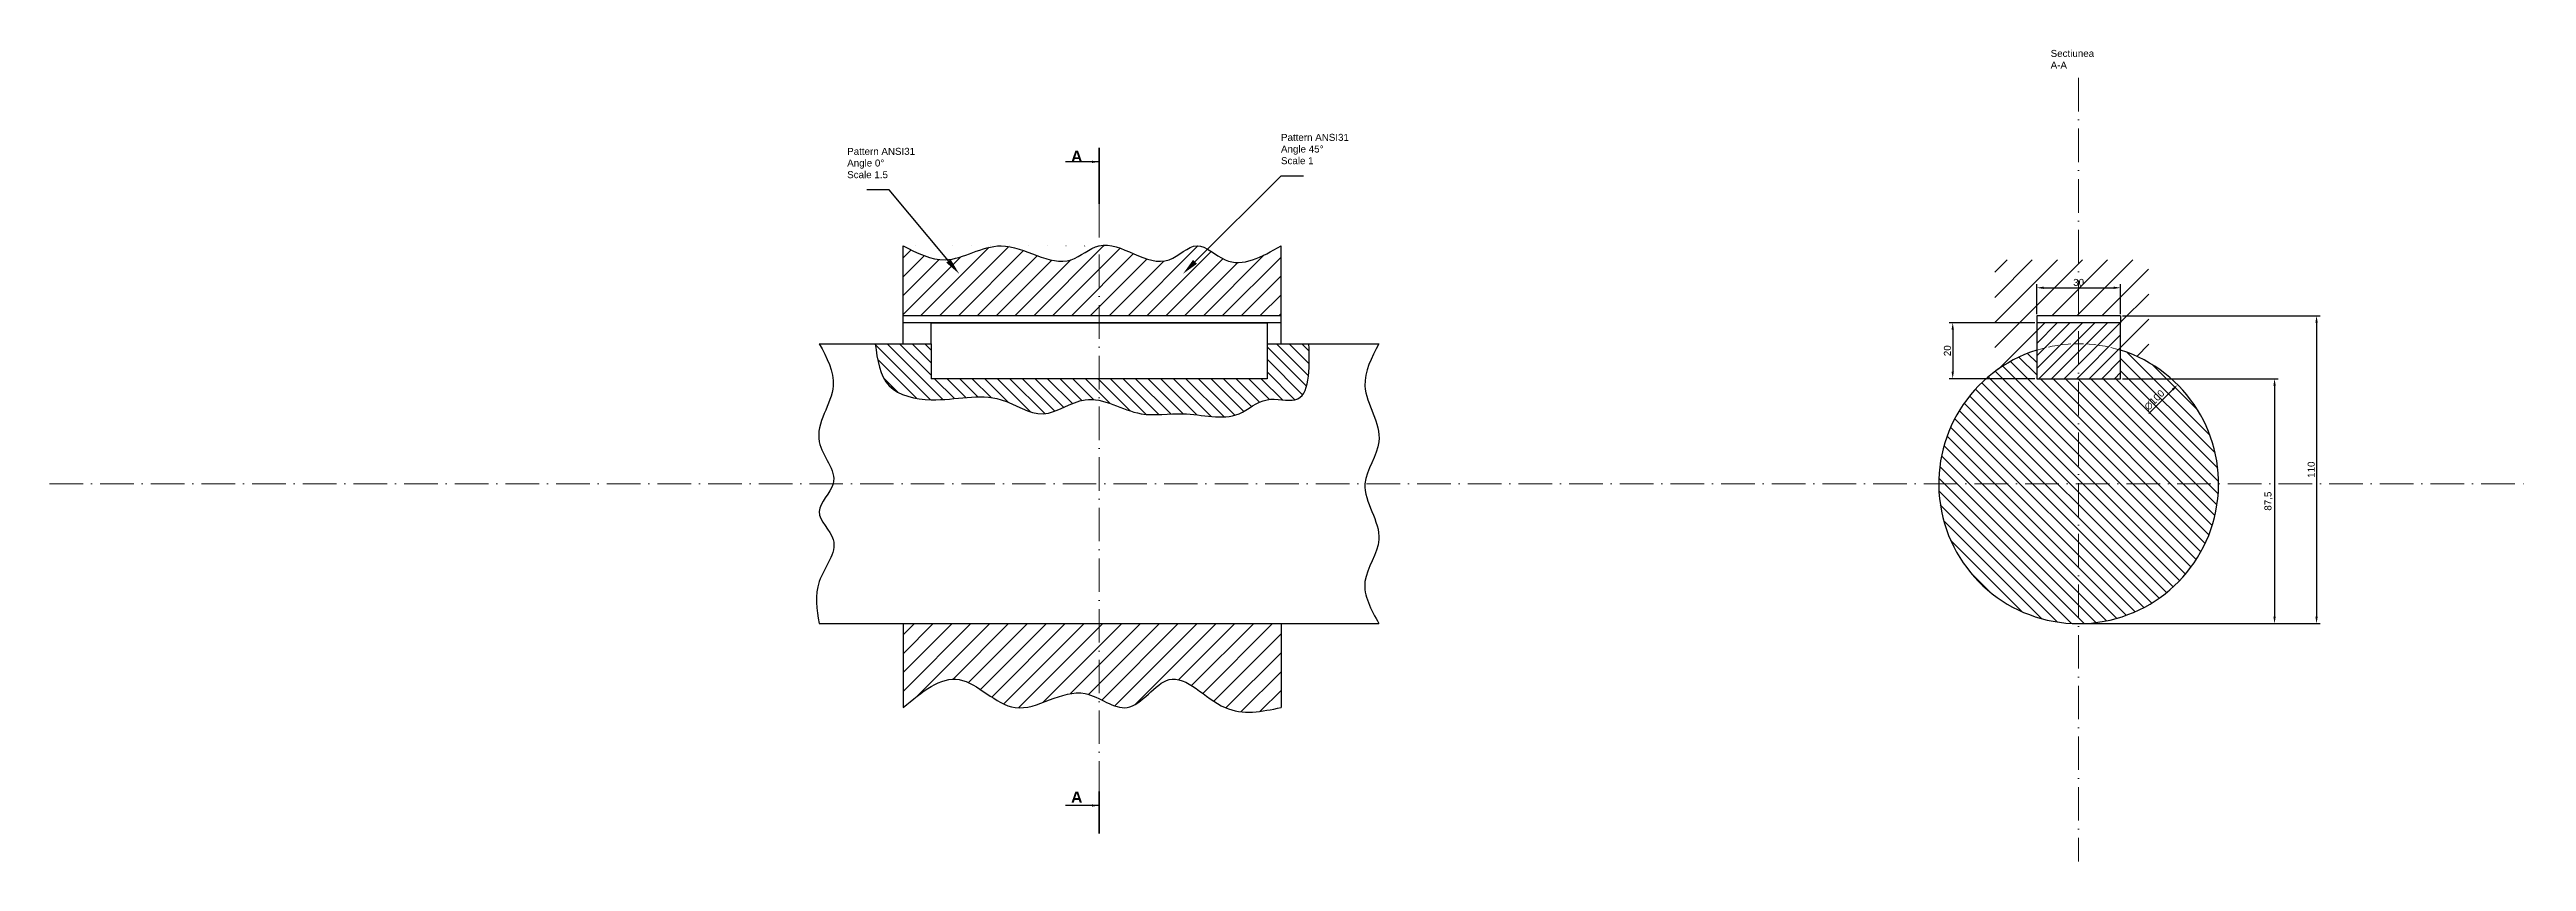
# Model space of a CAD drawing. Header units: millimetres. Extents: x 1525 to 2410, y 2665 to 2955.
import ezdxf
from ezdxf import colors
from ezdxf.entities.mleader import LeaderData, LeaderLine
from ezdxf.math import Vec2, Vec3

# ---------------------------------------------------------------- set-up
doc = ezdxf.new("R2010")
doc.units = ezdxf.units.MM
doc.linetypes.add('ACAD_ISO02W100', pattern=[15, 12, -3])
doc.linetypes.add('ACAD_ISO10W100', pattern=[18, 12, -3, 0, -3])
for name, color, linetype, lineweight in [('AXE', 94, 'ACAD_ISO10W100', 15), ('COTARE', 184, 'Continuous', 15), ('DESENARE', 7, 'Continuous', 30), ('HASURARE', 133, 'Continuous', 15), ('LINIE LINIE', 6, 'ACAD_ISO02W100', 15)]:
    doc.layers.add(name, color=color, linetype=linetype, lineweight=lineweight)
doc.styles.get("Standard").update_dxf_attribs({"font": 'arial.ttf'})
doc.dimstyles.new('ISO-25', dxfattribs={"dimtxt": 2.5, "dimasz": 2.5, "dimexe": 1.25, "dimexo": 0.625, "dimtad": 1, "dimtxsty": 'Standard', "dimcen": 2.5, "dimadec": 0, "dimazin": 0, "dimtfac": 1, "dimtmove": 0, "dimatfit": 3, "dimfxl": 1, "dimarcsym": 0})
pattern_1 = [(135, (0, 0), (-2.245064030267288, -2.245064030267288), [])]
pattern_2 = [(45, (0, 0), (-3.367596045400933, 3.367596045400933), [])]

# ---------------------------------------------------------------- blocks, each defined once
blk = doc.blocks.new('*D1')
at = {"layer": 'COTARE', "color": 0, "lineweight": -2, "transparency": 16777216}
for p, q in [((2235, 2860.625), (2235, 2871.25)), ((2237.5, 2870), (2262.5, 2870)), ((2265, 2860.625), (2265, 2871.25))]:
    blk.add_line(p, q, dxfattribs=at)
at = {"layer": 'COTARE', "color": 0, "transparency": 16777216}
for points in [[(2237.5, 2870.416666666667), (2237.5, 2869.583333333333), (2235, 2870)], [(2262.5, 2870.416666666667), (2262.5, 2869.583333333333), (2265, 2870)]]:
    blk.add_solid(points, dxfattribs=at)
at = {"layer": 'Defpoints', "color": 0, "transparency": 16777216}
for p in [(2265, 2870), (2235, 2860), (2265, 2860)]:
    blk.add_point(p, dxfattribs=at)
at = {"layer": 'COTARE', "color": 0, "transparency": 16777216, "insert": (2250, 2871.902285129604), "char_height": 2.5, "attachment_point": 5}
blk.add_mtext('30', dxfattribs=at)
blk = doc.blocks.new('*D2')
at = {"layer": 'COTARE', "color": 0, "lineweight": -2, "transparency": 16777216}
for p, q in [((2265.625000000001, 2860.000000000001), (2336.250000000002, 2860.000000000001)), ((2335.000000000002, 2857.500000000001), (2335.000000000002, 2752.500000000001)), ((2250.625000000001, 2750.000000000001), (2336.250000000002, 2750.000000000001))]:
    blk.add_line(p, q, dxfattribs=at)
at = {"layer": 'COTARE', "color": 0, "transparency": 16777216}
for points in [[(2334.583333333335, 2857.500000000001), (2335.416666666668, 2857.500000000001), (2335.000000000002, 2860.000000000001)], [(2334.583333333335, 2752.500000000001), (2335.416666666668, 2752.500000000001), (2335.000000000002, 2750.000000000001)]]:
    blk.add_solid(points, dxfattribs=at)
at = {"layer": 'Defpoints', "color": 0, "transparency": 16777216}
for p in [(2265.000000000001, 2860.000000000001), (2250.000000000001, 2750.000000000001), (2335.000000000002, 2750.000000000001)]:
    blk.add_point(p, dxfattribs=at)
at = {"layer": 'COTARE', "color": 0, "transparency": 16777216, "insert": (2333.098567530697, 2805), "char_height": 2.5, "attachment_point": 5, "rotation": 90}
blk.add_mtext('110', dxfattribs=at)
blk = doc.blocks.new('*D3')
at = {"layer": 'COTARE', "color": 0, "lineweight": -2, "transparency": 16777216}
for p, q in [((2265.625000000001, 2837.500000000001), (2321.250000000002, 2837.500000000001)), ((2320.000000000002, 2835.000000000001), (2320.000000000002, 2752.500000000001)), ((2250.625000000001, 2750.000000000001), (2321.250000000002, 2750.000000000001))]:
    blk.add_line(p, q, dxfattribs=at)
at = {"layer": 'COTARE', "color": 0, "transparency": 16777216}
for points in [[(2319.583333333335, 2835.000000000001), (2320.416666666668, 2835.000000000001), (2320.000000000002, 2837.500000000001)], [(2319.583333333335, 2752.500000000001), (2320.416666666668, 2752.500000000001), (2320.000000000002, 2750.000000000001)]]:
    blk.add_solid(points, dxfattribs=at)
at = {"layer": 'Defpoints', "color": 0, "transparency": 16777216}
for p in [(2265.000000000001, 2837.500000000001), (2250.000000000001, 2750.000000000001), (2320.000000000002, 2750.000000000001)]:
    blk.add_point(p, dxfattribs=at)
at = {"layer": 'COTARE', "color": 0, "transparency": 16777216, "insert": (2317.872612551162, 2793.75), "char_height": 2.5, "attachment_point": 5, "rotation": 90}
blk.add_mtext('87,5', dxfattribs=at)
blk = doc.blocks.new('*D4')
at = {"layer": 'COTARE', "color": 0, "lineweight": -2, "transparency": 16777216}
for p, q in [((2234.375000000001, 2857.500000000001), (2203.750000000002, 2857.500000000001)), ((2205.000000000002, 2855.000000000001), (2205.000000000002, 2840.000000000001)), ((2234.375000000001, 2837.500000000001), (2203.750000000002, 2837.500000000001))]:
    blk.add_line(p, q, dxfattribs=at)
at = {"layer": 'COTARE', "color": 0, "transparency": 16777216}
for points in [[(2204.583333333335, 2855.000000000001), (2205.416666666668, 2855.000000000001), (2205.000000000002, 2857.500000000001)], [(2204.583333333335, 2840.000000000001), (2205.416666666668, 2840.000000000001), (2205.000000000002, 2837.500000000001)]]:
    blk.add_solid(points, dxfattribs=at)
at = {"layer": 'Defpoints', "color": 0, "transparency": 16777216}
for p in [(2235.000000000001, 2857.500000000001), (2205.000000000002, 2837.500000000001), (2235.000000000001, 2837.500000000001)]:
    blk.add_point(p, dxfattribs=at)
at = {"layer": 'COTARE', "color": 0, "transparency": 16777216, "insert": (2203.098567530697, 2847.5), "char_height": 2.5, "attachment_point": 5, "rotation": 90}
blk.add_mtext('20', dxfattribs=at)
blk = doc.blocks.new('*D5')
at = {"layer": 'COTARE', "color": 0, "lineweight": -2, "transparency": 16777216}
blk.add_line((2275.112902157215, 2825.112902157215), (2283.587572106361, 2833.587572106361), dxfattribs=at)
at = {"layer": 'COTARE', "color": 0, "transparency": 16777216}
blk.add_solid([(2283.292944280866, 2833.882199931855), (2283.882199931855, 2833.292944280867), (2285.355339059327, 2835.355339059328)], dxfattribs=at)
at = {"layer": 'Defpoints', "color": 0, "transparency": 16777216}
for p in [(2285.355339059327, 2835.355339059328), (2214.644660940673, 2764.644660940672)]:
    blk.add_point(p, dxfattribs=at)
at = {"layer": 'COTARE', "color": 0, "transparency": 16777216, "insert": (2277.072398268109, 2829.8603090425), "char_height": 2.5, "attachment_point": 5, "rotation": 45.00000000000015}
blk.add_mtext('∅100', dxfattribs=at)

msp = doc.modelspace()

# ---------------------------------------------------------------- hatches: boundary and pattern name
at = {"layer": 'HASURARE'}
h = msp.add_hatch(dxfattribs=at)
h.set_pattern_fill('ANSI31', color=256, scale=1.5)
h.set_pattern_definition(pattern_2)
edge = h.paths.add_edge_path()
edge.add_spline(control_points=[(1900, 2885), (1896.561551208237, 2884.176889852017), (1886.14507535515, 2874.151760003042), (1866.331338241534, 2891.023284744338), (1846.480803647097, 2876.487819907861), (1834.988377538708, 2882.423549913809), (1830, 2885)], knot_values=[0, 0, 0, 6.252776074688882e-13, 11.18033988749957, 36.67543745546349, 57.2909655835518, 73.1023538843937, 73.1023538843937, 73.1023538843937, 73.1023538843937], degree=3, periodic=0)
edge.add_line((1830, 2885), (1830, 2860))
edge.add_line((1830, 2860), (1900, 2860))
edge.add_line((1900, 2860), (1900, 2885))
edge = h.paths.add_edge_path()
edge.add_spline(control_points=[(1965, 2885), (1958.169510429553, 2881.078880988947), (1947.634667784999, 2875.031236622322), (1934.975649013808, 2888.60270527886), (1921.087771818254, 2872.87340932032), (1907.84086962566, 2886.876979925759), (1900, 2885)], knot_values=[73.10235388439307, 73.10235388439307, 73.10235388439307, 73.10235388439307, 93.71788201248138, 104.8982218999803, 116.0785617874793, 141.5736593554426, 141.5736593554426, 141.5736593554426, 141.5736593554432], degree=3, periodic=0)
edge.add_line((1900, 2885), (1900, 2860))
edge.add_line((1900, 2860), (1965, 2860))
edge.add_line((1965, 2860), (1965, 2885))
h = msp.add_hatch(dxfattribs=at)
h.set_pattern_fill('ANSI31', color=256, scale=2)
h.set_pattern_definition([(45, (0, 0), (-4.490128060534577, 4.490128060534577), [])])
h.paths.add_polyline_path([(2250, 2880), (2220, 2880), (2220, 2840, -0.08490526033896191), (2235, 2847.696960070847), (2235, 2857.5), (2235, 2860), (2250, 2860)])
h.paths.add_polyline_path([(2275, 2880), (2250, 2880), (2250, 2860), (2265, 2860), (2265, 2857.5), (2265, 2847.696960070847, -0.055219126618062), (2275.075578822742, 2843.257546702332)])
h.paths.add_polyline_path([(2247.442871759891, 2869.304229195089), (2252.577592087312, 2869.304229195089), (2252.577592087312, 2874.456002728513), (2247.442871759891, 2874.456002728513)], flags=9)
h = msp.add_hatch(dxfattribs=at)
h.set_pattern_fill('ANSI31', color=256, angle=90)
h.set_pattern_definition(pattern_1)
edge = h.paths.add_edge_path()
edge.add_line((1900, 2837.085103863978), (1899.585103863978, 2837.5))
edge.add_line((1899.585103863978, 2837.5), (1840, 2837.5))
edge.add_line((1840, 2837.5), (1840, 2850))
edge.add_line((1840, 2850), (1820, 2850))
edge.add_spline(control_points=[(1820, 2850), (1820.626849498549, 2845.540781598183), (1821.253698997098, 2841.081563196365), (1823.093840204499, 2837.659086630392)], knot_values=[0, 0, 0, 0, 12.29355252941904, 12.29355252941904, 12.29355252941904, 12.29355252941904], degree=3, periodic=0)
edge.add_line((1823.093840204499, 2837.659086630392), (1828.031247105018, 2832.721679729872))
edge.add_spline(control_points=[(1828.031247105018, 2832.721679729872), (1831.396973785947, 2830.874230234953), (1845.096099721111, 2828.488767307852), (1862.162477295025, 2834.193724828012), (1880.001207712648, 2821.144068961496), (1891.5986319301, 2830.619435876686), (1898.326970055007, 2830.111290860712), (1900, 2829.771487611355)], knot_values=[19.82508988204727, 19.82508988204727, 19.82508988204727, 19.82508988204727, 31.62277660168379, 56.6227766016838, 72.4341649025257, 88.24555320336759, 93.4525801839504, 93.4525801839504, 93.4525801839504, 93.4525801839504], degree=3, periodic=0)
edge.add_line((1900, 2829.771487611355), (1900, 2837.085103863978))
h.paths.add_polyline_path([(1975.026521626894, 2848.939268604433), (1975, 2850), (1960, 2850), (1960, 2837.5), (1900, 2837.5), (1900, 2829.771487611355), (1900.753605462085, 2829.604561874492), (1901.508033925268, 2829.411756378854), (1902.263273969504, 2829.196095257995), (1903.019314174617, 2828.960602645485), (1903.776143120482, 2828.708302674871), (1904.533749387063, 2828.442219479705), (1905.292121554243, 2828.165377193564), (1906.051248201859, 2827.880799949993), (1906.811117910029, 2827.59151188255), (1907.57171925794, 2827.300537124875), (1908.333040826176, 2827.010899810408), (1909.095071194581, 2826.725624072763), (1909.857798942726, 2826.447734045506), (1910.621212650712, 2826.180253862175), (1911.385300898421, 2825.926207656335), (1912.150052265753, 2825.68861956151), (1912.915455332486, 2825.470513711333), (1913.681498678592, 2825.274914239326), (1914.448170883947, 2825.104845279043), (1915.215461058098, 2824.963310209018), (1915.983406488299, 2824.851424635283), (1916.752130499171, 2824.766932906202), (1917.521765324801, 2824.70723026779), (1918.292443199169, 2824.669711966076), (1919.064296356402, 2824.651773247079), (1919.837457030519, 2824.650809356819), (1920.612057455565, 2824.664215541316), (1921.388229865734, 2824.689387046596), (1922.166106494882, 2824.723719118675), (1922.945819577204, 2824.764607003583), (1923.72750134654, 2824.809445947349), (1924.511284037583, 2824.855631195946), (1925.297299883529, 2824.900557995467), (1926.085681118809, 2824.941621591872), (1926.876559977688, 2824.976217231225), (1927.670068693926, 2825.001740159523), (1928.466339501632, 2825.015585622797), (1929.265504635081, 2825.015148867067), (1930.067696257952, 2824.997825645742), (1930.872897370272, 2824.962091532026), (1931.680626763452, 2824.909782569663), (1932.490313185881, 2824.843386635627), (1933.301385386149, 2824.765391606885), (1934.113272112681, 2824.678285360403), (1934.925402113905, 2824.584555773166), (1935.737204138298, 2824.486690722136), (1936.548106934557, 2824.387178084272), (1937.357539250826, 2824.288505736558), (1938.164929836051, 2824.193161555953), (1938.969707438328, 2824.103633419421), (1939.771300806231, 2824.022409203955), (1940.569138688292, 2823.951976786506), (1941.362649832988, 2823.894824044049), (1942.151262988803, 2823.853438853555), (1942.934406904192, 2823.830309091989), (1943.711510327659, 2823.827922636325), (1944.482002007711, 2823.848767363534), (1945.245310692766, 2823.89533115058), (1946.000865131373, 2823.970101874435), (1946.748094071998, 2824.075567412071), (1947.486426263117, 2824.214215640458), (1948.215290453229, 2824.388534436561), (1948.934115390797, 2824.601011677349), (1949.642329824327, 2824.854135239797), (1950.339421615162, 2825.150193322528), (1951.026311636336, 2825.486633529252), (1951.705395786288, 2825.855920950044), (1952.379137481295, 2826.250292605484), (1953.05000013756, 2826.661985516101), (1953.72044717135, 2827.083236702476), (1954.392941998913, 2827.506283185165), (1955.069948036396, 2827.923361984655), (1955.753928700163, 2828.326710121602), (1956.447347406373, 2828.708564616496), (1957.152667571302, 2829.061162489913), (1957.872352611178, 2829.376740762412), (1958.608865942236, 2829.647536454531), (1959.364670980719, 2829.865786586841), (1960.142223112061, 2830.023746235465), (1960.941769761088, 2830.118634608421), (1961.758357153391, 2830.15936470885), (1962.586283074324, 2830.156532249363), (1963.419845309208, 2830.120732942562), (1964.253341643382, 2830.062562501053), (1965.081069862026, 2829.992616637454), (1965.897327750979, 2829.921491064329), (1966.696413095096, 2829.85978149432), (1967.472623679826, 2829.818083640022), (1968.22025729055, 2829.806993214044), (1968.933611712581, 2829.837105928988), (1969.606984731251, 2829.919017497458), (1970.234745014436, 2830.063199906182), (1970.814314196957, 2830.274796169273), (1971.347261009522, 2830.551710519479), (1971.835450346935, 2830.891330233327), (1972.280747103986, 2831.291042587318), (1972.685016175477, 2831.748234857978), (1973.050122456207, 2832.260294321819), (1973.377930840974, 2832.824608255357), (1973.670306224574, 2833.438563935102), (1973.92911350181, 2834.099548637581), (1974.156217567472, 2834.8049496393), (1974.353483316365, 2835.552154216769), (1974.522775643284, 2836.338549646509), (1974.665959443029, 2837.161523205041), (1974.784899610399, 2838.018462168875), (1974.881461040188, 2838.906753814543), (1974.957508627198, 2839.823785418514), (1975.014907266226, 2840.766944257332), (1975.055521852072, 2841.733617607544), (1975.081217279532, 2842.72119274563), (1975.093858443403, 2843.727056948077), (1975.095310238486, 2844.748597491485), (1975.087437559577, 2845.783201652272), (1975.072105301478, 2846.828256706972), (1975.051178358981, 2847.881149932166)])
h = msp.add_hatch(dxfattribs=at)
h.set_pattern_fill('ANSI31', color=256)
h.set_pattern_definition([(45, (0, 0), (-2.245064030267288, 2.245064030267288), [])])
h.paths.add_polyline_path([(2265, 2857.5), (2250, 2857.5), (2250, 2850, -0.07632083405422618), (2265, 2847.696960070847)])
h.paths.add_polyline_path([(2265, 2847.696960070847, 0.07632083405422653), (2250, 2850), (2250, 2837.5), (2265, 2837.5)])
h.paths.add_polyline_path([(2250, 2850, 0.07632083405422618), (2235, 2847.696960070847), (2235, 2837.5), (2250, 2837.5)])
h.paths.add_polyline_path([(2250, 2850), (2250, 2857.5), (2235, 2857.5), (2235, 2847.696960070847, -0.07632083405422632)])
h = msp.add_hatch(dxfattribs=at)
h.set_pattern_fill('ANSI31', color=256, angle=90)
h.set_pattern_definition(pattern_1)
h.paths.add_polyline_path([(2265, 2847.696960070847), (2265, 2837.5), (2250, 2837.5), (2250, 2800), (2300, 2800, 0.3275382217185391)])
h.paths.add_polyline_path([(2250, 2837.5), (2235, 2837.5), (2235, 2847.696960070847, 0.3275382217185392), (2200, 2800), (2250, 2800)])
h.paths.add_polyline_path([(2250, 2800), (2200, 2800, 0.4142135623730949), (2250, 2750)])
h.paths.add_polyline_path([(2300, 2800), (2250, 2800), (2250, 2750, 0.4142135623730949)])
h = msp.add_hatch(dxfattribs=at)
h.set_pattern_fill('ANSI31', color=256, scale=1.5)
h.set_pattern_definition(pattern_2)
edge = h.paths.add_edge_path()
edge.add_line((1900, 2750), (1830, 2750))
edge.add_line((1830, 2750), (1830, 2720))
edge.add_spline(control_points=[(1830, 2720), (1836.710636126606, 2725.572767662783), (1850.131908379819, 2736.718302988348), (1870.376052126025, 2712.024471168043), (1888.315744367813, 2728.235545089018), (1898.350983702225, 2723.9518847044), (1900, 2723.16301201533)], knot_values=[0, 0, 0, 0, 22.3606797749979, 44.7213595499958, 70.21645711795972, 75.30962249142415, 75.30962249142415, 75.30962249142415, 75.30962249142415], degree=3, periodic=0)
edge.add_line((1900, 2723.16301201533), (1900, 2750))
edge = h.paths.add_edge_path()
edge.add_line((1965, 2750), (1900, 2750))
edge.add_line((1900, 2750), (1900, 2723.16301201533))
edge.add_spline(control_points=[(1900, 2723.16301201533), (1903.470243550802, 2721.502882661035), (1912.516950239798, 2716.1523755479), (1925.831527191451, 2738.445318885495), (1943.795425783138, 2715.592275219905), (1958.199376820981, 2718.586376929822), (1965, 2720)], knot_values=[75.30962249142415, 75.30962249142415, 75.30962249142415, 75.30962249142415, 86.02784541880162, 104.0556017961216, 126.4162815711195, 146.4162815711195, 146.4162815711195, 146.4162815711195, 146.4162815711195], degree=3, periodic=0)
edge.add_line((1965, 2720), (1965, 2750))

# ---------------------------------------------------------------- linework, layer by layer
at = {"color": 250, "lineweight": 35}
for p, q in [((1900, 2900), (1900, 2920)), ((1900, 2690), (1900, 2675))]:
    msp.add_line(p, q, dxfattribs=at)
at = {"layer": 'AXE'}
for p, q in [((2250, 2945), (2250, 2665)), ((1900, 2900), (1900, 2690)), ((1525, 2800), (2410, 2800))]:
    msp.add_line(p, q, dxfattribs=at)
at = {"layer": 'DESENARE'}
for p, q in [((1830, 2850), (1830, 2885)), ((1965, 2850), (1965, 2885)), ((1965, 2860), (1830, 2860)), ((2265, 2860), (2235, 2860)), ((2235, 2860), (2235, 2857.5)), ((2265, 2860), (2265, 2857.5)), ((1800, 2850), (1840, 2850)), ((1800, 2850), (1800, 2850)), ((1965, 2857.5), (1830, 2857.5)), ((1830, 2850), (1830, 2850)), ((1840, 2850), (1840, 2857.5)), ((1840, 2857.5), (1960, 2857.5)), ((1840, 2850), (1840, 2837.5)), ((1960, 2857.5), (1960, 2837.5)), ((1960, 2850), (2000, 2850)), ((1965, 2850), (1965, 2850)), ((2265, 2857.5), (2235, 2857.5)), ((2235, 2857.5), (2235, 2837.5)), ((2265, 2837.5), (2265, 2857.5)), ((1960, 2837.5), (1840, 2837.5)), ((2235, 2837.5), (2250, 2837.5)), ((2250, 2837.5), (2265, 2837.5)), ((1800, 2750), (2000, 2750)), ((1830, 2750), (1830, 2720)), ((1965, 2750), (1965, 2720))]:
    msp.add_line(p, q, dxfattribs=at)
msp.add_arc((2250, 2800), 50, 107.4576031237221, 72.54239687627786, dxfattribs=at)
for points in [[(1830, 2885), (1845, 2880), (1865, 2885), (1890, 2880), (1900, 2885), (1925, 2880), (1935, 2885), (1945, 2880), (1965, 2885)], [(1800, 2850), (1805, 2835), (1800, 2815), (1805, 2800), (1800, 2790), (1805, 2780), (1800, 2765), (1800, 2750)], [(1820, 2850), (1825, 2835), (1840, 2830), (1865, 2830), (1880, 2825), (1895, 2830), (1915, 2825), (1930, 2825), (1950, 2825), (1960, 2830), (1970, 2830), (1975, 2850)], [(2000, 2850), (1995, 2835), (2000, 2815), (1995, 2800), (2000, 2780), (1995, 2765), (2000, 2750)], [(1830, 2720), (1850, 2730), (1870, 2720), (1895, 2725), (1910, 2720), (1925, 2730), (1945, 2720), (1965, 2720)]]:
    msp.add_spline(points, degree=3, dxfattribs=at)
at = {"layer": 'HASURARE', "linetype": 'Continuous'}
for p, q in [((1828.031247105137, 2832.721679729753), (1823.093840155765, 2837.659086679126)), ((1900, 2837.085103863978), (1899.585103863978, 2837.5))]:
    msp.add_line(p, q, dxfattribs=at)
at = {"layer": 'LINIE LINIE', "ltscale": 0.3}
msp.add_arc((2250, 2800), 49.99999999999985, 72.54239687627798, 107.4576031237221, dxfattribs=at)

# ---------------------------------------------------------------- texts
at = {"layer": 'AXE', "color": 0, "lineweight": -2, "char_height": 4}
for heights, insert, attachment_point in [([15.81138830084186], (1890, 2915), 7), ([0], (1890, 2690), 1)]:
    msp.add_mtext_dynamic_manual_height_columns('{\\fArial|b1|i0|c238|p34;\\C250;A}', width=31.62277660168379, gutter_width=39.52847075210474, heights=heights, dxfattribs=dict(at, insert=insert, attachment_point=attachment_point))
at = {"layer": 'COTARE', "char_height": 2.5, "attachment_point": 1}
for s, width, insert in [('Sectiunea\\PA-A', 20, (2240, 2955)), ('Pattern ANSI31\\PAngle 45°\\PScale 1', 30.08688052732668, (1965, 2925)), ('Pattern ANSI31\\PAngle 0°\\PScale 1.5', 25.39497807941552, (1810, 2920))]:
    msp.add_mtext_dynamic_manual_height_columns(s, width=width, gutter_width=12.5, heights=[0], dxfattribs=dict(at, insert=insert))

# ---------------------------------------------------------------- dimensions: what is measured, and where the dimension line sits
at = {"layer": 'COTARE'}
dim = msp.add_linear_dim(base=(2265, 2870), p1=(2235, 2860), p2=(2265, 2860), dimstyle='ISO-25', dxfattribs=at)
dim.commit()
dim.dimension.update_dxf_attribs({"geometry": '*D1', "text_midpoint": (2250, 2871.902285129604)})
for base, p1, p2, picture, middle in [((2335.000000000002, 2750.000000000001), (2265, 2860), (2250, 2750), '*D2', (2333.098567530697, 2805)), ((2205.000000000002, 2837.500000000001), (2235, 2857.5), (2235, 2837.5), '*D4', (2203.098567530697, 2847.5)), ((2320.000000000002, 2750.000000000001), (2265, 2837.5), (2250, 2750), '*D3', (2317.872612551162, 2793.75))]:
    dim = msp.add_linear_dim(base=base, p1=p1, p2=p2, angle=90, dimstyle='ISO-25', dxfattribs=at)
    dim.commit()
    dim.dimension.update_dxf_attribs({"geometry": picture, "text_midpoint": middle})
dim = msp.add_diameter_dim_2p(p1=(2214.644660940673, 2764.644660940672), p2=(2285.355339059327, 2835.355339059328), dimstyle='ISO-25', dxfattribs=at)
dim.commit()
dim.dimension.update_dxf_attribs({"geometry": '*D5', "text_midpoint": (2278.466353655305, 2828.466353655304), "dimtype": 163})

# ---------------------------------------------------------------- leaders
at = {"layer": 'AXE', "color": 250, "lineweight": -2}
for points in [[(1900, 2915), (1885, 2915)], [(1900, 2685), (1885, 2685)]]:
    msp.add_leader(points, dimstyle='ISO-25', override={"dimgap": 0.625, "dimtad": 0}, dxfattribs=at)
at = {"layer": 'COTARE'}
ml = msp.add_multileader_mtext('Standard', dxfattribs=at)
ml.set_content('', color=256)
ml.set_leader_properties()
ml.build(insert=Vec2(0, 0))
ml.multileader.update_dxf_attribs({"arrow_head_size": 6})
ctx = ml.context
ctx.base_point, ctx.arrow_head_size, ctx.plane_origin = Vec3(1973, 2910), 6, Vec3(1930, 2875)
notes = []
notes.append((ctx, [(0, (1, 1, 0), (1965, 2910), (1, 0), 8, [(0, [(1930, 2875)], 0, [])])]))
ctx.mtext.insert, ctx.mtext.flow_direction = Vec3(1975, 2912), 5
ml = msp.add_multileader_mtext('Standard', dxfattribs=at)
ml.set_content('', color=256)
ml.set_leader_properties()
ml.build(insert=Vec2(0, 0))
ml.multileader.update_dxf_attribs({"arrow_head_size": 6})
ctx = ml.context
ctx.base_point, ctx.arrow_head_size, ctx.plane_origin = Vec3(1813, 2905), 6, Vec3(1850, 2875)
ctx.text_align_type = 2
notes.append((ctx, [(0, (1, 1, 0), (1825, 2905), (-1, 0), 8, [(0, [(1850, 2875)], 0, [])])]))
ctx.mtext.insert, ctx.mtext.alignment, ctx.mtext.flow_direction = Vec3(1815, 2907), 3, 5
for ctx, leaders in notes:
    for number, flags, end, landing, length, lines in leaders:
        leader = LeaderData()
        leader.index, (leader.has_last_leader_line, leader.has_dogleg_vector, leader.attachment_direction) = number, flags
        leader.last_leader_point, leader.dogleg_vector, leader.dogleg_length = Vec3(end), Vec3(landing), length
        for number, points, colour, breaks in lines:
            line = LeaderLine()
            line.index, line.vertices, line.color, line.breaks = number, Vec3.list(points), colors.encode_raw_color(colour), breaks
            leader.lines.append(line)
        ctx.leaders.append(leader)

doc.saveas('drawing.dxf')
